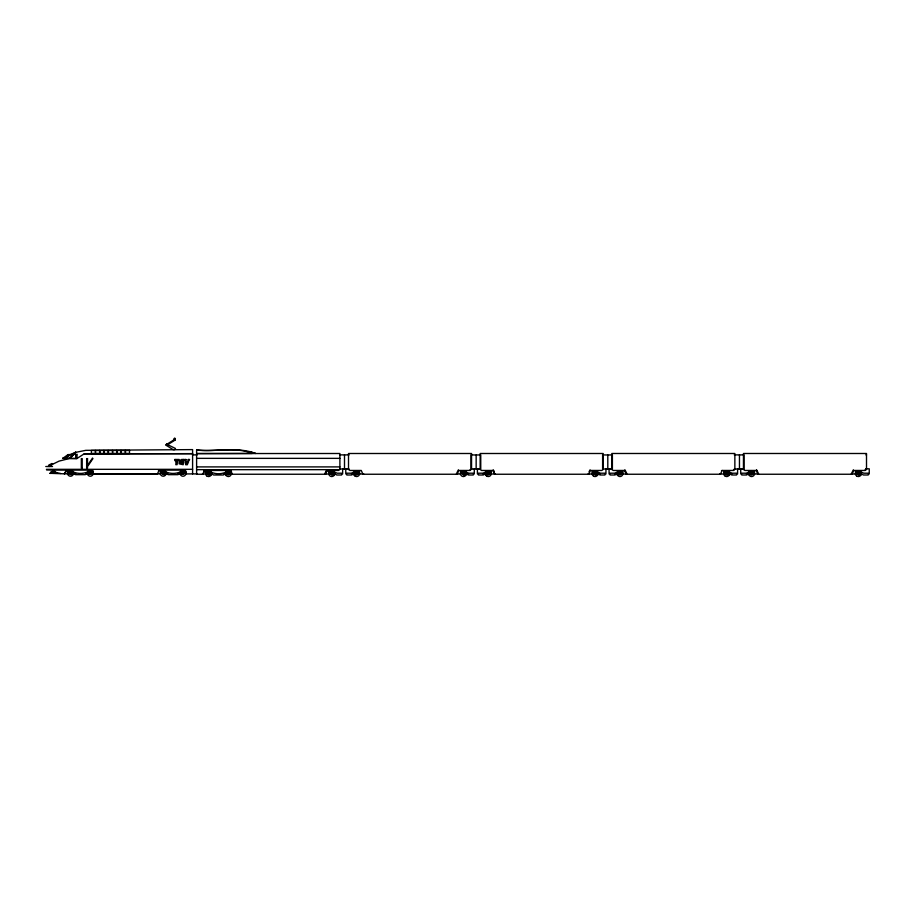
<?xml version="1.0" encoding="UTF-8"?>
<svg xmlns="http://www.w3.org/2000/svg" width="915" height="915" viewBox="0 0 915 915"><rect width="100%" height="100%" fill="white"/><g stroke="black" fill="none" stroke-linecap="round" stroke-linejoin="round"><path stroke-width="1.37" d="M62.666 458.346L76.86 458.587L77.169 454.332L67.973 454.606M174.788 439.623L174.982 438.434L174.33 438.434L173.93 440.275L174.982 440.275L174.982 438.434M196.611 450.02C214.636 452.273 235.132 446.326 252.163 453.451L196.611 453.566L339.9 453.497L339.9 469.475L338.516 470.459L327.147 470.459L325.466 474.245L231.289 474.245L230.26 470.848M733.475 470.459L734.859 469.475L734.859 453.497L611.815 453.485L611.815 469.475L613.187 470.459L624.568 470.459L626.237 474.245L720.425 474.245L722.107 470.459L733.475 470.459L733.601 469.67M865.121 470.459L866.505 469.475L866.505 453.497L743.46 453.485L743.46 469.475L744.844 470.459L756.213 470.459L757.894 474.245L852.071 474.245L853.752 470.459L865.121 470.459L865.247 469.67M249.784 451.804L255.628 453.463C237.111 446.337 215.94 452.09 196.611 449.951L196.611 474.245L202.89 474.245L204.56 470.459L230.065 470.459M202.89 474.245L204.56 470.459M325.466 474.245L327.147 470.459M51.183 471.671L52.132 471.865L52.933 470.104L91.969 470.116L93.685 473.913L157.426 473.913L159.141 470.116M325.157 472.975L326.735 469.853M456.814 472.975L458.381 469.853M588.986 471.934L590.038 469.853M853.34 469.853L851.236 474.016L856.417 474.016M51.023 473.41L49.765 473.307L64.439 473.833L66.543 470.116M68.694 473.833L64.439 473.833L66.989 470.116M64.439 473.833L66.338 470.504M50.474 473.352L51.503 471.728M86.776 466.513L92.552 458.026M88.023 465.804L92.941 458.598M69.288 472.895L70.512 472.003L73.658 474.267L70.512 474.576L69.288 472.895L70.512 474.325L71.496 472.964L70.512 472.254L69.529 472.964M71.496 472.964L71.118 474.13M89.544 472.254L87.154 474.267L91.054 474.325L91.054 472.254L89.544 472.254L91.283 472.964L90.299 474.325L89.304 473.615L89.681 472.449M89.681 474.13L89.304 472.964M90.905 472.449L93.078 472.964L91.283 473.615M161.978 472.895L163.19 472.003L166.336 474.267L163.19 474.576L161.978 472.895L163.19 474.325L164.185 472.964L163.19 472.254L162.207 472.964M164.185 472.964L163.808 474.13M182.222 472.254L179.832 474.267L183.732 474.325L183.732 472.254L182.222 472.254L183.961 472.964L182.977 474.325L181.994 473.615L182.371 472.449M183.595 472.449L185.756 472.964L183.961 473.615M182.371 474.13L181.994 472.964M207.35 473.227L208.574 472.346L211.72 474.599L208.574 474.908L207.35 473.227L208.574 472.586L209.558 473.307L208.574 474.668L207.591 473.307M209.558 473.307L209.18 474.473M227.606 472.586L225.216 474.599L229.116 474.668L229.573 473.227L227.606 472.586L229.345 473.307L228.361 474.668L227.366 473.947L227.744 472.792M227.744 474.473L227.366 473.307M228.967 472.792L231.14 473.307L229.345 473.947M330.532 473.227L331.745 472.346L334.89 474.599L331.745 474.908L330.532 473.227L331.745 472.586L332.74 473.307L331.745 474.668L330.761 473.307M332.74 473.307L332.362 474.473M355.901 472.586L353.51 474.599L357.41 474.668L357.41 472.586L355.901 472.586L357.651 473.307L356.656 474.668L355.672 473.947L356.049 472.792M356.049 474.473L355.672 473.307M357.273 472.792L359.435 473.307L357.651 473.947M462.178 473.227L463.402 472.346L466.547 474.599L463.402 474.908L462.178 473.227L463.402 472.586L464.385 473.307L463.402 474.668L462.407 473.307M464.385 473.307L464.008 474.473M487.558 472.586L485.167 474.599L489.068 474.668L489.068 472.586L487.558 472.586L489.296 473.307L488.313 474.668L487.318 473.947L487.695 472.792M487.695 474.473L487.318 473.307M488.919 472.792L491.092 473.307L489.296 473.947M593.835 473.227L595.047 472.346L598.193 474.599L595.047 474.908L593.835 473.227L595.047 472.586L596.042 473.307L595.047 474.668L594.064 473.307M596.042 473.307L595.665 474.473M619.203 472.586L616.824 474.599L620.713 474.668L620.713 472.586L619.203 472.586L620.953 473.307L619.958 474.668L618.975 473.947L619.352 472.792M619.352 474.473L618.975 473.307M620.576 472.792L622.738 473.307L620.953 473.947M725.481 473.227L726.704 472.346L729.85 474.599L726.704 474.908L725.481 473.227L726.704 472.586L727.688 473.307L726.704 474.668L725.721 473.307M727.688 473.307L727.311 474.473M750.86 472.586L748.47 474.599L752.37 474.668L752.37 472.586L750.86 472.586L752.599 473.307L751.615 474.668L750.632 473.947L751.009 472.792M751.009 474.473L750.632 473.307M752.221 472.792L754.395 473.307L752.599 473.947M857.138 473.227L858.362 472.346L861.495 474.599L858.362 474.908L857.138 473.227L858.362 472.586L859.345 473.307L858.362 474.668L857.366 473.307M859.345 473.307L858.968 474.473M73.109 455.064L69.883 458.484L76.197 458.484L76.197 455.064L76.197 458.484M192.596 473.913L192.596 449.608L85.747 450.34L75.705 452.365L69.128 458.587L59.109 461.103L47.957 466.513M49.524 466.513L52.647 463.997M75.705 452.365L72.319 454.663L75.739 452.193L70.192 454.675L65.457 458.301L68.865 458.324M76.86 458.587L84.226 453.794L192.596 453.657L84.226 453.794M721.443 470.848L722.107 470.459M51.972 463.482L48.632 465.186M69.529 473.615L67.733 472.964L69.906 472.449M162.207 473.615L160.422 472.964L162.584 472.449M207.591 473.947L205.795 473.307L207.968 472.792M330.761 473.947L328.965 473.307L331.138 472.792M462.407 473.947L460.622 473.307L462.784 472.792M594.064 473.947L592.268 473.307L594.441 472.792M725.721 473.947L723.925 473.307L726.098 472.792M857.366 473.947L855.582 473.307L857.744 472.792M339.9 454.881L349.095 454.881M476.155 455.007L480.752 454.881L480.752 469.006L470.962 469.006L470.962 454.881L476.155 455.007L476.155 468.915L478.499 468.915M607.8 455.007L612.398 454.881L612.398 469.006L602.608 469.006L602.608 454.881L607.8 455.007L607.8 468.915L610.156 468.915M734.265 454.881L744.055 454.881L744.055 469.006L734.265 469.006M339.9 469.006L346.854 468.915M865.91 469.006L866.505 468.995M70.192 454.675L64.736 458.495L62.746 458.346M192.596 454.881L197.205 454.881M196.611 458.358L339.9 458.358M45.75 466.513L52.521 466.513M196.611 466.902L339.9 466.902M865.91 468.812L869.25 468.812L869.25 474.016M741.813 468.915L739.457 468.915L739.457 455.007M46.391 469.326L192.596 469.326M196.611 469.67L338.642 469.67M158.386 470.116L184.647 470.116L186.363 473.913L197.205 473.913M203.725 470.264L230.797 470.264L231.724 472.769M492.911 470.459L481.542 470.459L480.158 469.475L480.158 453.497L603.202 453.497L603.202 469.475L601.818 470.459L590.45 470.459L588.768 474.245L494.592 474.245L492.911 470.459L493.574 470.848M230.82 470.893L228.19 470.893A17.945 17.945 0 0 1 208.734 470.893L206.104 470.893L205.452 471.854L208.414 471.854L213.607 474.999L223.329 474.999L228.521 471.854L231.484 471.854M202.444 474.016L212.36 474.016M223.683 474.016L232.181 474.016M324.631 474.016L330.178 474.016M351.463 474.016L354.311 474.016M358.589 474.016L363.77 474.016M456.288 474.016L460.039 474.016M465.746 474.016L468.594 474.016M483.12 474.016L485.968 474.016M490.246 474.016L495.427 474.016M587.933 474.016L593.114 474.016M597.392 474.016L600.24 474.016M614.766 474.016L617.625 474.016M623.321 474.016L627.072 474.016M719.59 474.016L724.771 474.016M729.049 474.016L731.897 474.016M746.423 474.016L749.271 474.016M753.548 474.016L758.729 474.016M72.948 473.844L75.785 473.844M85.701 473.844L88.538 473.844M92.792 473.856L160.846 473.89M165.1 473.89L167.937 473.901M177.853 473.901L180.69 473.901M46.596 469.955L52.933 470.104L56.65 472.758L60.63 473.478M349.095 469.006L344.498 468.915L344.498 455.007M865.91 454.881L866.505 454.892M56.65 472.758L52.132 471.865M624.568 470.459L625.22 470.848M229.608 470.459L230.729 470.848L231.747 474.245M174.33 438.434L174.525 439.623M756.625 469.853L758.203 472.975M624.979 469.853L626.558 472.975M493.322 469.853L494.375 471.934M740.715 468.812L740.715 474.016M737.593 468.812L737.593 474.016M609.07 468.812L609.07 474.016M605.947 468.812L605.947 474.016M477.413 468.812L477.413 474.016M474.29 468.812L474.29 474.016M345.767 468.812L345.767 474.016M342.645 468.812L342.645 474.016M73.463 473.272A2.962 2.962 0 0 1 70.901 476.2A2.962 2.962 0 0 1 67.653 474.039A2.962 2.962 0 0 1 69.38 470.539M70.512 470.31A2.962 2.962 0 0 1 73.246 472.14M91.431 470.539A2.962 2.962 0 0 1 92.381 475.365A2.962 2.962 0 0 1 87.566 474.405A2.962 2.962 0 0 1 90.299 470.31M184.109 470.539A2.962 2.962 0 0 1 185.837 474.039A2.962 2.962 0 0 1 182.588 476.2A2.962 2.962 0 0 1 180.026 473.272M180.244 472.14A2.962 2.962 0 0 1 182.977 470.31M163.19 470.31A2.962 2.962 0 0 1 165.924 474.405A2.962 2.962 0 0 1 161.109 475.365A2.962 2.962 0 0 1 162.058 470.539M748.882 472.472A2.962 2.962 0 0 1 753.708 471.522A2.962 2.962 0 0 1 752.748 476.338A2.962 2.962 0 0 1 748.653 473.604M617.225 472.472A2.962 2.962 0 0 1 622.051 471.522A2.962 2.962 0 0 1 621.091 476.338A2.962 2.962 0 0 1 617.007 473.604M466.353 473.604A2.962 2.962 0 0 1 462.269 476.338A2.962 2.962 0 0 1 461.309 471.522A2.962 2.962 0 0 1 466.135 472.472M225.628 472.472A2.962 2.962 0 0 1 230.454 471.522A2.962 2.962 0 0 1 229.493 476.338A2.962 2.962 0 0 1 225.399 473.604M334.707 473.604A2.962 2.962 0 0 1 330.612 476.338A2.962 2.962 0 0 1 329.652 471.522A2.962 2.962 0 0 1 334.478 472.472M174.914 438.434L174.525 439.555L174.914 438.548M174.902 459.467L174.754 460.645L179.031 460.645L179.18 459.467L174.902 459.467M176.126 461.835L175.783 464.66L177.098 464.66L177.441 461.835L176.126 461.835M181.845 461.835L182.165 463.539L180.358 463.276L180.404 461.835L179.191 461.835L179.111 463.802L183.206 464.728L183.549 461.835L181.845 461.835M183.846 459.467L183.698 460.645L179.775 460.645L181.605 459.467L183.846 459.467M470.299 469.67L470.173 470.459L458.792 470.459L457.123 474.245L362.935 474.245L361.265 470.459L349.885 470.459L348.512 469.475L348.512 453.497L471.545 453.497L471.545 469.475L470.299 469.67M188.307 459.467L187.815 460.645L189.108 460.645L189.622 459.467L188.307 459.467M187.278 461.835L186.66 463.276L186.408 461.835L185.139 461.835L185.699 464.728L187.278 464.728L188.547 461.835L187.278 461.835M166.541 444.13L165.924 445.136L173.129 449.642L174.754 449.608L175.463 448.464L166.541 444.13M68.042 470.562L67.39 471.511L70.352 471.511L75.545 474.668L85.267 474.668L90.459 471.511L93.422 471.511L92.758 470.562L90.127 470.562A17.945 17.945 0 0 1 70.672 470.562L68.042 470.562M160.731 470.562L160.068 471.511L163.03 471.511L168.223 474.668L177.956 474.668L183.149 471.511L186.1 471.511L185.448 470.562L182.817 470.562A17.945 17.945 0 0 1 163.362 470.562L160.731 470.562M329.286 470.893L328.622 471.854L331.585 471.854L336.777 474.999L341.604 474.999L341.604 473.192L337.166 473.192L331.916 470.893L329.286 470.893M460.931 470.893L460.279 471.854L463.23 471.854L468.423 474.999L473.261 474.999L473.261 473.192L468.823 473.192L463.562 470.893L460.931 470.893M592.588 470.893L591.925 471.854L594.887 471.854L600.08 474.999L604.907 474.999L604.907 473.192L600.469 473.192L595.219 470.893L592.588 470.893M724.234 470.893L723.582 471.854L726.544 471.854L731.737 474.999L736.564 474.999L736.564 473.192L732.126 473.192L726.865 470.893L724.234 470.893M855.891 470.893L855.239 471.854L858.19 471.854L863.383 474.999L868.221 474.999L868.221 473.192L863.783 473.192L858.522 470.893L855.891 470.893M70.295 473.009L70.73 473.593L70.295 473.009M90.082 473.009L90.505 473.593L90.082 473.009M162.984 473.009L163.408 473.593L162.984 473.009M182.76 473.009L183.194 473.593L182.76 473.009M208.357 473.341L208.792 473.936L208.357 473.341M228.144 473.341L228.567 473.936L228.144 473.341M331.539 473.341L331.962 473.936L331.539 473.341M356.45 473.341L356.873 473.936L356.45 473.341M463.184 473.341L463.619 473.936L463.184 473.341M488.095 473.341L488.519 473.936L488.095 473.341M594.842 473.341L595.265 473.936L594.842 473.341M619.752 473.341L620.176 473.936L619.752 473.341M726.487 473.341L726.922 473.936L726.487 473.341M751.398 473.341L751.833 473.936L751.398 473.341M858.144 473.341L858.567 473.936L858.144 473.341M69.609 454.812L64.919 458.289L63.078 458.152L67.859 454.732L69.609 454.812M174.479 439.532L166.118 444.747L166.541 445.422L174.902 440.195L174.479 439.532M356.827 471.854L351.635 474.999L346.796 474.999L346.796 473.192L351.234 473.192L356.495 470.893L359.126 470.893L359.778 471.854L356.827 471.854M488.473 471.854L483.28 474.999L478.454 474.999L478.454 473.192L482.891 473.192L488.141 470.893L490.772 470.893L491.435 471.854L488.473 471.854M620.13 471.854L614.937 474.999L610.099 474.999L610.099 473.192L614.537 473.192L619.798 470.893L622.429 470.893L623.081 471.854L620.13 471.854M751.775 471.854L746.583 474.999L741.756 474.999L741.756 473.192L746.194 473.192L751.444 470.893L754.074 470.893L754.738 471.854L751.775 471.854M95.32 450.466L91.374 450.466L91.374 453.417L95.32 453.417L95.32 450.466M99.598 450.466L95.652 450.466L95.652 453.417L99.598 453.417L99.598 450.466M103.864 450.466L99.918 450.466L99.918 453.417L103.864 453.417L103.864 450.466M108.142 450.466L104.196 450.466L104.196 453.417L108.142 453.417L108.142 450.466M112.408 450.466L108.473 450.466L108.473 453.417L112.408 453.417L112.408 450.466M116.685 450.466L112.739 450.466L112.739 453.417L116.685 453.417L116.685 450.466M120.952 450.466L117.017 450.466L117.017 453.417L120.952 453.417L120.952 450.466M125.229 450.466L121.283 450.466L121.283 453.417L125.229 453.417L125.229 450.466M129.507 450.466L125.561 450.466L125.561 453.417L129.507 453.417L129.507 450.466M87.508 458.609L86.651 458.609L86.651 468.125L87.508 468.125L87.508 458.609M185.951 459.467L184.636 459.467L184.864 460.645L186.157 460.645L185.951 459.467M82.19 468.125L81.332 468.125L81.332 458.598L82.19 458.598L82.19 468.125M756.877 470.848L756.213 470.459L756.877 470.848M856.875 476.166A2.962 2.962 0 0 0 861.312 473.604A2.962 2.962 0 0 0 856.875 471.042A2.962 2.962 0 0 0 856.875 476.166M725.229 476.166A2.962 2.962 0 0 0 729.667 473.604A2.962 2.962 0 0 0 725.229 471.042A2.962 2.962 0 0 0 725.229 476.166M593.572 476.166A2.962 2.962 0 0 0 598.01 473.604A2.962 2.962 0 0 0 593.572 471.042A2.962 2.962 0 0 0 593.572 476.166M486.826 476.166A2.962 2.962 0 0 0 491.264 473.604A2.962 2.962 0 0 0 486.826 471.042A2.962 2.962 0 0 0 486.826 476.166M355.18 476.166A2.962 2.962 0 0 0 359.618 473.604A2.962 2.962 0 0 0 355.18 471.042A2.962 2.962 0 0 0 355.18 476.166M207.099 476.166A2.962 2.962 0 0 0 211.537 473.604A2.962 2.962 0 0 0 207.099 471.042A2.962 2.962 0 0 0 207.099 476.166"/></g></svg>
